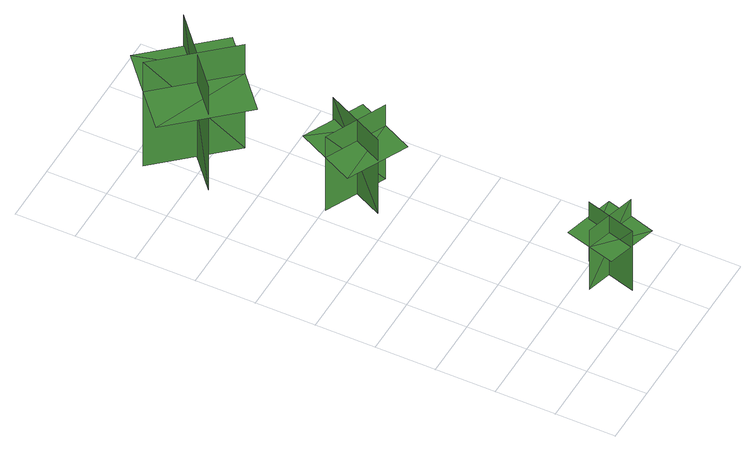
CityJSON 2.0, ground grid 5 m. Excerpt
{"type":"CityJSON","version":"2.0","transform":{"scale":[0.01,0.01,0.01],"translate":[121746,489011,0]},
"CityObjects":{
"tree1":{"type":"SolitaryVegetationObject","geometry":[{"type":"MultiSurface","lod":"1","boundaries":[[[0,1,2]],[[0,2,3]],[[4,5,6]],[[4,6,7]],[[8,9,10]],[[8,10,11]],[[8,11,12]],[[8,12,13]]]}]},
"tree2":{"type":"SolitaryVegetationObject","geometry":[{"type":"MultiSurface","lod":"1","boundaries":[[[14,15,16]],[[14,16,17]],[[18,19,20]],[[18,20,21]],[[22,23,24]],[[22,24,25]],[[22,25,26]],[[22,26,27]]]}]},
"tree3":{"type":"SolitaryVegetationObject","geometry":[{"type":"MultiSurface","lod":"1","boundaries":[[[28,29,30]],[[28,30,31]],[[32,33,34]],[[32,34,35]],[[36,37,38]],[[36,38,39]],[[36,39,40]],[[36,40,41]]]}]}
},
"vertices":[
[948,480,142],[828,54,142],[828,54,758],[948,480,758],[690,338,142],[1116,217,142],[1116,217,758],[690,338,758],[690,338,585],[630,124,585],[1056,4,585],[1116,217,585],[1176,430,585],[750,551,585],
[735,2126,64],[974,2624,64],[974,2624,833],[735,2126,833],[1083,2246,64],[584,2485,64],[584,2485,833],[1083,2246,833],[1083,2246,618],[1203,2495,618],[704,2735,618],[584,2485,618],[465,2236,618],[963,1996,618],
[388,3354,48],[966,3869,48],[966,3869,1125],[388,3354,1125],[902,3322,48],[387,3900,48],[387,3900,1125],[902,3322,1125],[902,3322,823],[1192,3579,823],[676,4157,823],[387,3900,823],[98,3642,823],[613,3064,823]
]}
